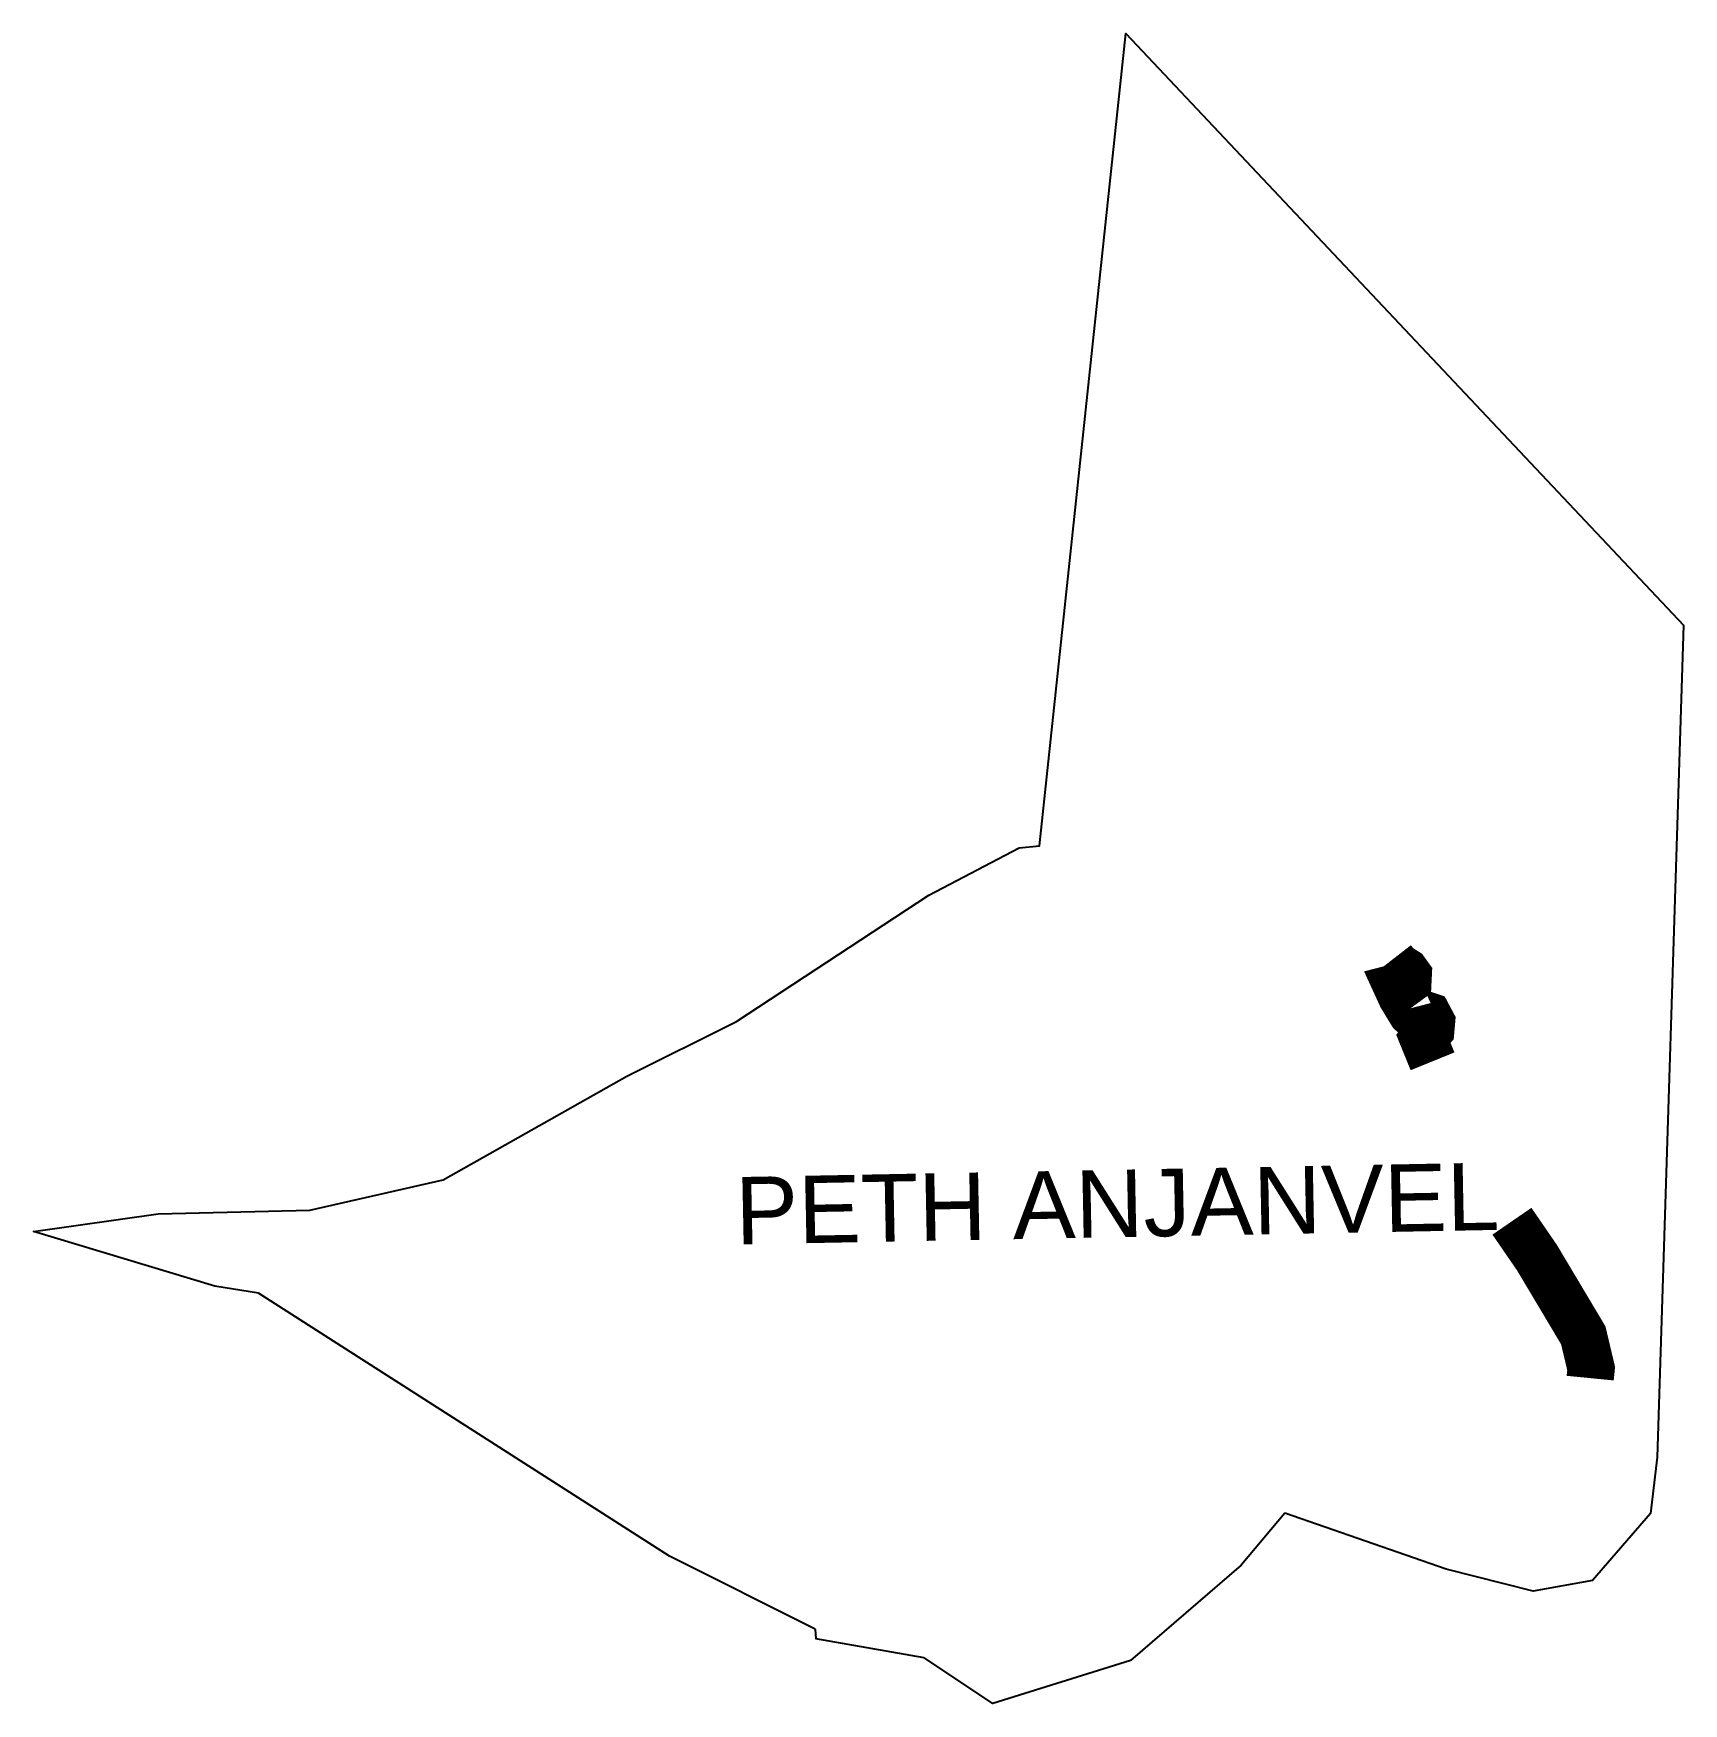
# Model space of a CAD drawing. Header units: metres. Extents: x 302634 to 304378, y 1943094 to 1944859.
import ezdxf

# ---------------------------------------------------------------- set-up
doc = ezdxf.new("R2010")
doc.units = ezdxf.units.M
for name, color, linetype in [('UNPROTECTED', 130, 'Continuous'), ('village', 3, 'Continuous'), ('VILLAGE NAME', 250, 'Continuous')]:
    doc.layers.add(name, color=color, linetype=linetype)
doc.styles.get("Standard").update_dxf_attribs({"font": 'simplex.shx'})

msp = doc.modelspace()

# ---------------------------------------------------------------- linework, layer by layer
at = {"layer": 'UNPROTECTED', "const_width": 50, "flags": 128}
for points in [[(304112.4, 1943772.3), (304102.6, 1943796.4), (304106.5, 1943801.4), (304110.6, 1943806), (304111.3, 1943813.9), (304107.9, 1943820.3), (304104.6, 1943821.4), (304096.1, 1943818.2), (304090.2, 1943823.6), (304079.6, 1943841), (304075.2, 1943850.6), (304078.3, 1943851.4), (304086.4, 1943857.3), (304086.7, 1943863.5), (304083.9, 1943867.4), (304075, 1943873), (304069.8, 1943879.7)], [(304279, 1943437.5), (304280, 1943447.7), (304271.7, 1943482.7), (304222.7, 1943564.9), (304196.3, 1943603.3)]]:
    msp.add_lwpolyline(points, dxfattribs=at)
at = {"layer": 'village', "flags": 128}
msp.add_lwpolyline([(303459.9, 1943172.3), (303460.6, 1943162.1)], dxfattribs=at)
at = {"layer": 'village', "color": 3, "true_color": 0x00ff00}
for points in [[(302765.7, 1943611.2, 0), (302925.9, 1943615, 0), (303067, 1943647.2, 0), (303261.1, 1943756.5, 0), (303377, 1943814.4, 0), (303580.1, 1943947.9, 0), (303675.4, 1943998, 0), (303697, 1944000.1, 0), (303788.4, 1944858.7, 0), (304377.7, 1944233.1, 0), (304349.6, 1943353.8, 0), (304342.7, 1943294.4, 0), (304281.4, 1943223.5, 0), (304218.9, 1943212.5, 0), (304126.9, 1943235.5, 0), (303956.4, 1943294.7, 0), (303910.3, 1943239.7, 0), (303793.3, 1943139, 0), (303647.6, 1943093.5, 0), (303575.2, 1943141.9, 0), (303460.6, 1943162.1, 0)], [(303459.9, 1943172.3, 0), (303305.9, 1943249.5, 0), (302871.6, 1943527.3, 0), (302825.4, 1943534.8, 0), (302633.8, 1943592.3, 0), (302765.7, 1943611.2, 0)]]:
    msp.add_polyline3d(points, dxfattribs=at)

# ---------------------------------------------------------------- texts
at = {"layer": 'VILLAGE NAME', "insert": (303374.9, 1943649.9), "char_height": 71.235, "attachment_point": 1, "rotation": 1.1028}
msp.add_mtext_dynamic_manual_height_columns('{\\fArial|b0|i0|c0|p34;PETH ANJANVEL}', width=1029.278, gutter_width=356.2, heights=[0], dxfattribs=at)

doc.saveas('drawing.dxf')
